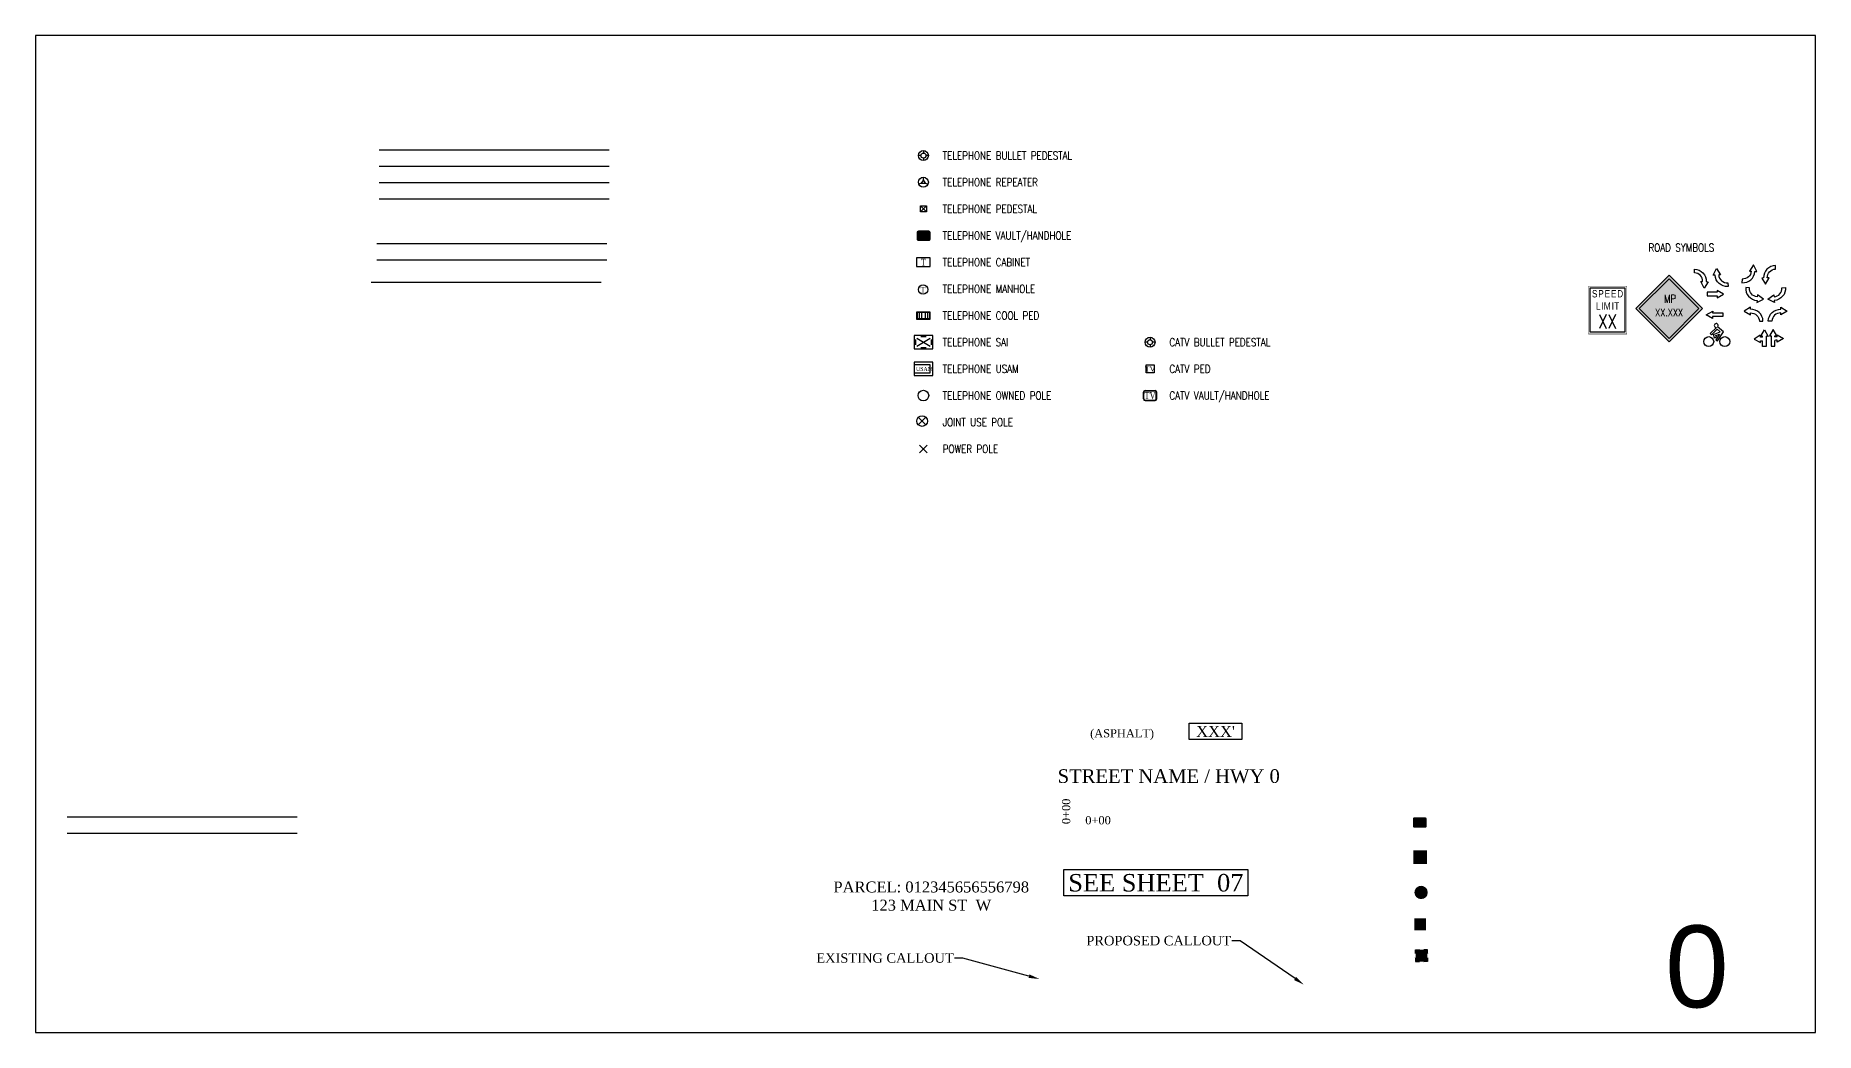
# Model space of a CAD drawing. Header units: feet. Extents: x 2808417 to 2820762, y 948624 to 970780.
# Drawn here: x 2809668 to 2810320, y 951272 to 951638 of the extents above; entities that cross this region are included whole.
import ezdxf
from ezdxf import colors
from ezdxf.entities.mleader import LeaderData, LeaderLine
from ezdxf.enums import TextEntityAlignment as Align
from ezdxf.lldxf.tags import DXFTag
from ezdxf.math import Vec2, Vec3

# ---------------------------------------------------------------- set-up
doc = ezdxf.new("R2010")
doc.units = ezdxf.units.FT
doc.header["$LTSCALE"] = 0.015
doc.header["$MEASUREMENT"] = 0
doc.set_wipeout_variables(frame=1)
for name, color, linetype in [('ADDRESS', 7, 'Continuous'), ('BOC', 7, 'BOC'), ('BORDER', 7, 'Continuous'), ('CATV STRUCT-EX', 30, 'CATV'), ('CENTER_LINE', 7, 'CL'), ('DETAIL', 7, 'Continuous'), ('DIMENSION-PROP', 7, 'Continuous'), ('EASEMENT', 7, 'EASEMENT'), ('ELEC STRUCT-EX', 1, 'Continuous'), ('EOP', 7, 'EOP'), ('F1', 112, 'F1'), ('FOOTAGE', 7, 'Continuous'), ('NOTES', 7, 'Continuous'), ('PUE', 7, 'PUE'), ('RUNNING LINE (AERIAL)', 10, 'Continuous'), ('RW', 174, 'RW'), ('STATIONING', 7, 'Continuous'), ('STREET NAME', 7, 'Continuous'), ('TAIL', 1, 'MST'), ('TEL LINE', 30, 'TEL'), ('TELEPHONE STRUCT-EX', 30, 'Continuous'), ('TELEPHONE STRUCT-PROP', 6, 'Continuous'), ('TRAFFIC LANE', 254, 'LANE')]:
    doc.layers.add(name, color=color, linetype=linetype)
doc.layers.add('RUNNING LINE (UNDERGROUND)', color=10, linetype='Continuous', lineweight=40)
doc.layers.add('WORK BOUNDARY', color=110, linetype='Continuous', lineweight=40)
doc.styles.add('Dimensions 100', font='arial.ttf')
doc.styles.add('Line', font='txt.shx', dxfattribs={"height": 3})
doc.styles.add('RS332', font='romans.shx', dxfattribs={"width": 0.8})
doc.styles.add('SIMPLEX', font='times.ttf', dxfattribs={"width": 0.8})
doc.styles.get("Standard").update_dxf_attribs({"font": 'times.ttf'})
doc.styles.add('Utilities', font='arial.ttf', dxfattribs={"height": 2.5})
tags = doc.linetypes.add('BOC', pattern='A,100,-5,["BOC",Line,S=1,R=0,X=0,Y=-1.5],-12', length=117).pattern_tags.tags
tags[6] = DXFTag(74, 10)
tags = doc.linetypes.add('CATV', pattern='A,20,-5,["CATV",Line,S=1,R=0,X=-2,Y=-1.5],-12', length=37).pattern_tags.tags
tags[6] = DXFTag(74, 10)
tags = doc.linetypes.add('CL', pattern='A,10,-8,8,-8,35,-8,8,-8,20,-5,["C/L",Line,S=1,R=0,X=0,Y=-1.5],-12,10', length=140).pattern_tags.tags
tags[22] = DXFTag(74, 10)
tags = doc.linetypes.add('EASEMENT', pattern='A,20,-4,4,-4,4,-4,4,-5,["ESMT",Line,S=1,R=0,X=-2,Y=-1.5],-12,4,-4', length=69).pattern_tags.tags
tags[18] = DXFTag(74, 10)
tags = doc.linetypes.add('EOP', pattern='A,100,-5,["EOP",Line,S=1,R=0,X=0,Y=-1.5],-12', length=117).pattern_tags.tags
tags[6] = DXFTag(74, 10)
tags = doc.linetypes.add('F1', pattern='A,15,-5,["F1",Line,S=1.5,R=0,X=0,Y=-1.5],-12', length=32).pattern_tags.tags
tags[6] = DXFTag(74, 10)
tags = doc.linetypes.add('LANE', pattern='A,10,-8,8,-8,8,-8,20,-5,["LANE",Line,S=1,R=0,X=0,Y=-1.5],-18,10', length=103).pattern_tags.tags
tags[18] = DXFTag(74, 10)
tags = doc.linetypes.add('MST', pattern='A,5,-5,5,-5,["TAIL",Line,S=1.5,R=0,X=0,Y=-1.5],-20', length=40).pattern_tags.tags
tags[10] = DXFTag(74, 10)
tags = doc.linetypes.add('PUE', pattern='A,20,-4,4,-4,4,-4,4,-5,["PUE",Line,S=1,R=0,X=0,Y=-1.5],-12,4,-4', length=69).pattern_tags.tags
tags[18] = DXFTag(74, 10)
tags = doc.linetypes.add('RW', pattern='A,10,-8,8,-8,8,-8,20,-5,["R/W",Line,S=1,R=0,X=0,Y=-1.5],-12,10', length=97).pattern_tags.tags
tags[18] = DXFTag(74, 10)
tags = doc.linetypes.add('TEL', pattern='A,20,-5,["T",Line,S=1,R=0,X=0,Y=-1.5],-12', length=37).pattern_tags.tags
tags[6] = DXFTag(74, 10)

# ---------------------------------------------------------------- blocks, each defined once
blk = doc.blocks.new("4'x4' BORE PIT")
at = {"color": 6}
blk.add_wipeout([(-2, 2), (2, 2), (2, -2), (-2, -2)], dxfattribs=at)
at = {"ltscale": 40, "true_color": 0xffffff}
h = blk.add_hatch(color=7, dxfattribs=at)
h.dxf.hatch_style = 1
h.paths.add_polyline_path([(-2, -2), (2, -2), (2, 2), (-2, 2)])
at = {"layer": 'RUNNING LINE (UNDERGROUND)', "color": 6, "lineweight": 0, "const_width": 0.3, "flags": 128}
blk.add_lwpolyline([(-2, 2), (2, 2), (2, -2), (-2, -2)], close=True, dxfattribs=at)
blk = doc.blocks.new('NEW HH')
at = {"ltscale": 40, "true_color": 0xffffff}
h = blk.add_hatch(color=7, dxfattribs=at)
h.dxf.hatch_style = 1
h.paths.add_polyline_path([(-0.061, -0.031, 0.414214), (-0.046, -0.046), (0.046, -0.046, 0.414214), (0.061, -0.031), (0.061, 0.031, 0.414214), (0.046, 0.046), (-0.046, 0.046, 0.414214), (-0.061, 0.031)])
at = {"layer": 'RUNNING LINE (UNDERGROUND)', "color": 6, "lineweight": 0, "const_width": 0.005, "flags": 128}
blk.add_lwpolyline([(-0.061, 0.031), (-0.061, -0.031, 0.414214), (-0.046, -0.046), (0.046, -0.046, 0.414214), (0.061, -0.031), (0.061, 0.031, 0.414214), (0.046, 0.046), (-0.046, 0.046, 0.414214)], format="xyb", close=True, dxfattribs=at)
at = {"layer": 'TELEPHONE STRUCT-PROP', "color": 18, "true_color": 0x000000, "style": 'Utilities'}
blk.add_text('HH', height=0.05, dxfattribs=at).set_placement((0, 0), align=Align.MIDDLE_CENTER)
blk = doc.blocks.new('Turn Arrow 1')
at = {"layer": 'TRAFFIC LANE'}
blk.add_lwpolyline([(6.03, 6.95, -0.414017), (1.59, 3.08), (1.47, 1.3, 0.414017), (7.82, 6.82), (8.73, 6.76), (7.14, 10.02), (5.12, 7.01)], format="xyb", close=True, dxfattribs=at).dxf.unprotected_set("ltscale", 0)
blk = doc.blocks.new('Turn Arrow 2')
at = {"layer": 'TRAFFIC LANE'}
blk.add_lwpolyline([(2.39, 4, -0.414017), (6.43, 8.28), (6.38, 10.07, 0.414017), (0.6, 3.95), (-0.32, 3.92), (1.58, 0.84), (3.3, 4.03)], format="xyb", close=True, dxfattribs=at).dxf.unprotected_set("ltscale", 0)
blk = doc.blocks.new('Turn Arrow Hybrid 1')
at = {"layer": 'TRAFFIC LANE', "ltscale": 10}
blk.add_lwpolyline([(26429.56, 28334.88), (26429.56, 28335.33), (26430.46, 28335.33), (26428.67, 28338.45), (26426.85, 28335.31), (26427.77, 28335.32), (26427.8, 28330.31), (26429.59, 28330.32), (26429.57, 28333.06)], dxfattribs=at)
blk.add_lwpolyline([(26429.56, 28334.88, -0.046171), (26430.66, 28334.95), (26430.69, 28335.86), (26433.77, 28333.96), (26430.58, 28332.24), (26430.61, 28333.16, 0.062647), (26429.57, 28333.06, 0.062647)], format="xyb", dxfattribs=at)
blk = doc.blocks.new('Turn Arrow Hybrid 2')
at = {"layer": 'TRAFFIC LANE', "ltscale": 10}
blk.add_lwpolyline([(26423.55, 28334.64, 0.046171), (26422.46, 28334.71), (26422.43, 28335.62), (26419.35, 28333.72), (26422.54, 28332), (26422.51, 28332.92, -0.062647), (26423.54, 28332.82, -0.062647)], format="xyb", dxfattribs=at)
blk.add_lwpolyline([(26423.55, 28334.64), (26423.56, 28335.09), (26422.66, 28335.09), (26424.44, 28338.21), (26426.26, 28335.07), (26425.35, 28335.08), (26425.32, 28330.07), (26423.53, 28330.08), (26423.54, 28332.82)], dxfattribs=at)
blk = doc.blocks.new('TELEPHONE BULLET PEDESTAL')
at = {"layer": 'TELEPHONE STRUCT-EX'}
for p, q in [((-0.9375, 0), (-1.875, 0)), ((-0.9375, 0), (-1.875, 0)), ((0, 1.875), (0, 0.9375)), ((0, 1.875), (0, 0.9375)), ((1.875, 0), (0.9375, 0)), ((1.875, 0), (0.9375, 0)), ((0, -0.9375), (0, -1.875)), ((0, -0.9375), (0, -1.875))]:
    blk.add_line(p, q, dxfattribs=at)
for radius in [1.875, 1.875, 0.9375, 0.9375]:
    blk.add_circle((0, 0), radius, dxfattribs=at)
blk = doc.blocks.new('TELEPHONE REPEATER')
at = {"layer": 'TELEPHONE STRUCT-EX'}
for p, q in [((0, 0.94), (-0.86, -0.37)), ((0, 0.94), (0, 1.88)), ((0.86, -0.37), (0, 0.94)), ((-0.86, -0.37), (-1.73, -0.73)), ((-0.86, -0.37), (0.86, -0.37)), ((0.86, -0.37), (1.73, -0.73))]:
    blk.add_line(p, q, dxfattribs=at)
blk.add_circle((0, 0), 1.88, dxfattribs=at)
blk = doc.blocks.new('TELPED')
at = {"linetype": 'Continuous', "flags": 128}
blk.add_lwpolyline([(0.28, 0.28), (0.28, -0.28), (-0.28, -0.28), (-0.28, 0.28)], close=True, dxfattribs=at)
blk = doc.blocks.new('TELEPHONE PEDESTAL')
at = {"layer": 'TELEPHONE STRUCT-EX'}
for p, q in [((-1.12, 1.12), (1.12, -1.12)), ((1.12, 1.12), (-1.12, -1.12))]:
    blk.add_line(p, q, dxfattribs=at)
at = {"layer": 'TELEPHONE STRUCT-EX', "xscale": 4, "yscale": 4, "zscale": 4}
blk.add_blockref('TELPED', (0, 0), dxfattribs=at)
blk = doc.blocks.new('TELEPHONE MANHOLE')
at = {"layer": 'TELEPHONE STRUCT-EX'}
blk.add_circle((0, 0), 1.76, dxfattribs=at)
at = {"layer": 'TELEPHONE STRUCT-EX', "style": 'SIMPLEX'}
blk.add_text('T', height=2, dxfattribs=at).set_placement((0, 0.01), align=Align.MIDDLE_CENTER)
blk = doc.blocks.new('SAI')
at = {"layer": 'TELEPHONE STRUCT-EX'}
for p, q in [((3.5, 2.5), (-3.5, 2.5)), ((-3.5, 2.5), (-3.5, -2.5)), ((-3, 1), (-3, -1)), ((-2.5, 1.5), (2.5, -1.5)), ((-2.5, -1.5), (2.5, 1.5)), ((1, 2), (-1, 2)), ((3, -1), (3, 1)), ((3.5, -2.5), (3.5, 2.5)), ((-3.5, -2.5), (3.5, -2.5)), ((-1, -2), (1, -2))]:
    blk.add_line(p, q, dxfattribs=at)
blk = doc.blocks.new('TELEPHONE CABINET')
at = {"layer": 'TELEPHONE STRUCT-EX', "linetype": 'Continuous'}
blk.add_lwpolyline([(-2.6, -1.6), (2.6, -1.6), (2.6, 1.6), (-2.6, 1.6)], close=True, dxfattribs=at)
at = {"layer": 'TELEPHONE STRUCT-EX', "style": 'SIMPLEX', "width": 0.8}
blk.add_text('T', height=2.6, dxfattribs=at).set_placement((0, 0), align=Align.MIDDLE_CENTER)
blk = doc.blocks.new('TELEPHONE COOL PED')
at = {"layer": 'TELEPHONE STRUCT-EX'}
for p, q in [((-1.55, 1.23), (-1.55, -1.23)), ((-0.73, 1.23), (-0.73, -1.23)), ((0.73, 1.23), (0.73, -1.23)), ((1.55, 1.23), (1.55, -1.23))]:
    blk.add_line(p, q, dxfattribs=at)
at = {"layer": 'TELEPHONE STRUCT-EX', "flags": 128}
for points in [[(2.46, 1.43), (2.46, -1.43), (-2.46, -1.43), (-2.46, 1.43)], [(2.26, 1.23), (2.26, -1.23), (-2.26, -1.23), (-2.26, 1.23)]]:
    blk.add_lwpolyline(points, close=True, dxfattribs=at)
blk = doc.blocks.new('TELEPHONE USAM')
at = {"layer": 'TELEPHONE STRUCT-EX'}
for p, q in [((-3.5, 2.5), (-3.5, -2.5)), ((3.5, 2.5), (-3.5, 2.5)), ((2.5, 1.5), (-3.5, 1.5)), ((2.5, -1.5), (2.5, 1.5)), ((3.5, -2.5), (3.5, 2.5)), ((-3.5, -1.5), (2.5, -1.5)), ((-3.5, -2.5), (3.5, -2.5))]:
    blk.add_line(p, q, dxfattribs=at)
at = {"layer": 'TELEPHONE STRUCT-EX', "style": 'SIMPLEX', "width": 0.8}
blk.add_text('USAM', height=1.5, dxfattribs=at).set_placement((-2.77, -0.76))
blk = doc.blocks.new('TELEPHONE OWNED POLE')
at = {"layer": 'TELEPHONE STRUCT-EX'}
blk.add_circle((0, 0), 2, dxfattribs=at)
blk = doc.blocks.new('CATV PED')
at = {"layer": 'CATV STRUCT-EX', "flags": 128}
blk.add_lwpolyline([(1.5, -1.5), (-1.5, -1.5), (-1.5, 1.5), (1.5, 1.5)], close=True, dxfattribs=at)
at = {"layer": 'CATV STRUCT-EX', "style": 'SIMPLEX', "width": 0.8}
blk.add_text('TV', height=2, dxfattribs=at).set_placement((0, 0), align=Align.MIDDLE_CENTER)
blk = doc.blocks.new('CATV VAULT - HH')
at = {"layer": 'CATV STRUCT-EX'}
for p, q in [((-2.5, -1.25), (-2.5, 1.25)), ((-2.35, -1.25), (-2.35, 1.25)), ((-1.88, 1.88), (1.88, 1.88)), ((-1.88, 1.72), (1.88, 1.72)), ((2.35, -1.25), (2.35, 1.25)), ((2.5, -1.25), (2.5, 1.25)), ((-1.88, -1.72), (1.88, -1.72)), ((-1.88, -1.88), (1.88, -1.88))]:
    blk.add_line(p, q, dxfattribs=at)
for centre, radius, start, end in [((-1.88, 1.25), 0.625, 90, 180), ((-1.88, 1.25), 0.475, 90, 180), ((1.88, 1.25), 0.625, 0, 90), ((1.88, 1.25), 0.475, 0, 90), ((-1.88, -1.25), 0.625, 180, 270), ((-1.88, -1.25), 0.475, 180, 270), ((1.88, -1.25), 0.625, 270, 0), ((1.88, -1.25), 0.475, 270, 0)]:
    blk.add_arc(centre, radius, start, end, dxfattribs=at)
at = {"layer": 'CATV STRUCT-EX', "style": 'SIMPLEX', "width": 0.8}
blk.add_text('TV', height=2.6, dxfattribs=at).set_placement((0, 0), align=Align.MIDDLE_CENTER)
blk = doc.blocks.new('CATV BULLET PEDESTAL')
at = {"layer": 'CATV STRUCT-EX'}
for p, q in [((-0.9375, 0), (-1.875, 0)), ((-0.9375, 0), (-1.875, 0)), ((0, 1.875), (0, 0.9375)), ((0, 1.875), (0, 0.9375)), ((1.875, 0), (0.9375, 0)), ((1.875, 0), (0.9375, 0)), ((0, -0.9375), (0, -1.875)), ((0, -0.9375), (0, -1.875))]:
    blk.add_line(p, q, dxfattribs=at)
for radius in [1.875, 1.875, 0.9375, 0.9375]:
    blk.add_circle((0, 0), radius, dxfattribs=at)
blk = doc.blocks.new('Power Pole')
at = {"layer": 'ELEC STRUCT-EX'}
for p, q in [((1.38, 1.38), (-1.38, -1.38)), ((-1.38, 1.38), (1.38, -1.38))]:
    blk.add_line(p, q, dxfattribs=at)
blk = doc.blocks.new('EX HH')
at = {"ltscale": 40, "true_color": 0xffffff}
h = blk.add_hatch(color=7, dxfattribs=at)
h.dxf.hatch_style = 1
h.paths.add_polyline_path([(-0.061, -0.031, 0.414214), (-0.046, -0.046), (0.046, -0.046, 0.414214), (0.061, -0.031), (0.061, 0.031, 0.414214), (0.046, 0.046), (-0.046, 0.046, 0.414214), (-0.061, 0.031)])
at = {"color": 30, "const_width": 0.005, "flags": 128}
blk.add_lwpolyline([(-0.061, 0.031), (-0.061, -0.031, 0.414214), (-0.046, -0.046), (0.046, -0.046, 0.414214), (0.061, -0.031), (0.061, 0.031, 0.414214), (0.046, 0.046), (-0.046, 0.046, 0.414214)], format="xyb", close=True, dxfattribs=at)
at = {"layer": 'RUNNING LINE (UNDERGROUND)', "color": 7, "lineweight": -3, "flags": 128}
blk.add_lwpolyline([(-0.054, 0.031), (-0.054, -0.031, 0.414214), (-0.046, -0.038), (0.046, -0.038, 0.414214), (0.054, -0.031), (0.054, 0.031, 0.414214), (0.046, 0.038), (-0.046, 0.038, 0.414214)], format="xyb", close=True, dxfattribs=at)
at = {"layer": 'TELEPHONE STRUCT-PROP', "color": 30, "style": 'Utilities'}
blk.add_text('HH', height=0.05, dxfattribs=at).set_placement((0, 0), align=Align.MIDDLE_CENTER)
blk = doc.blocks.new('*U60')
at = {"ltscale": 40, "true_color": 0xffffff}
h = blk.add_hatch(color=7, dxfattribs=at)
h.dxf.hatch_style = 1
h.paths.add_polyline_path([(0, -13.51), (13.51, 0), (0, 13.51), (-13.51, 0)])
at = {"color": 18, "lineweight": 25, "ltscale": 40, "true_color": 0x000000}
for points in [[(-13.51, 0), (0, 13.51), (13.51, 0), (0, -13.51)], [(-12.09, 0), (0, 12.09), (12.09, 0), (0, -12.09)]]:
    blk.add_lwpolyline(points, close=True, dxfattribs=at)
at = {"layer": 'NOTES', "color": 18, "lineweight": 25, "ltscale": 10, "true_color": 0x000000, "insert": (-3.42, 5.6), "char_height": 3.2, "attachment_point": 1, "style": 'RS332'}
blk.add_mtext_dynamic_manual_height_columns('\\pxqc;MP', width=7.621, gutter_width=24, heights=[0], dxfattribs=at)
at = {"layer": 'NOTES', "color": 18, "lineweight": 25, "ltscale": 3, "true_color": 0x000000, "style": 'RS332', "width": 0.8}
blk.add_attdef('X.XXX', text='', height=3, dxfattribs=at).set_placement((0.02, -3.11), align=Align.CENTER)
blk = doc.blocks.new('SPEED LIMIT')
at = {"color": 7}
blk.add_wipeout([(-11.7, 14.6), (11.7, 14.6), (11.7, -14.6), (-11.7, -14.6)], dxfattribs=at)
at = {"layer": 'NOTES', "color": 7, "ltscale": 10, "const_width": 0.3}
blk.add_lwpolyline([(-11.7, 14.6), (11.7, 14.6), (11.7, -14.6), (-11.7, -14.6)], close=True, dxfattribs=at)
at = {"layer": 'NOTES', "color": 7, "ltscale": 10}
blk.add_lwpolyline([(-10.6, 13.5), (10.6, 13.5), (10.6, -13.5), (-10.6, -13.5)], close=True, dxfattribs=at)
at = {"layer": 'NOTES', "color": 7, "ltscale": 10, "insert": (-6.5, 12.2), "char_height": 4.5, "attachment_point": 1, "style": 'RS332'}
blk.add_mtext_dynamic_manual_height_columns('\\pxqc;{\\fArial|b0|i0|c0|p34;\\T1.15;SPEED LIMIT}', width=13.46, gutter_width=30, heights=[0], dxfattribs=at)
at = {"layer": 'NOTES', "color": 7, "lineweight": 30, "ltscale": 3, "style": 'RS332', "width": 0.8}
blk.add_attdef('X', text='', height=8.5, dxfattribs=at).set_placement((-0.1, -11.3), align=Align.CENTER)
blk = doc.blocks.new('Traffic Arrow')
at = {"layer": 'TRAFFIC LANE'}
blk.add_lwpolyline([(9.01, 0.9), (4, 0.88), (4, 1.78), (0.89, -0.01), (4.02, -1.83), (4.01, -0.91), (9.02, -0.89)], close=True, dxfattribs=at).dxf.unprotected_set("ltscale", 0)
blk = doc.blocks.new('bike')
at = {"layer": 'TRAFFIC LANE', "flags": 128}
for points in [[(-0.3, 1.82), (-1.81, 0.33)], [(-1.81, 0.33), (-1.48, -0.01)], [(0.63, 0.76), (-0.1, 1.36), (-1.48, -0.01)], [(-0.76, -0.74), (-1.04, 0.08), (0.63, 0.76)], [(0.46, 0.19), (-0.48, -1.2), (-0.09, -1.46), (1.39, 0.74), (-0.06, 1.94)], [(-0.32, -0.59), (-0.46, -0.19), (0.46, 0.19)], [(-0.76, -0.74), (-0.32, -0.59)]]:
    blk.add_lwpolyline(points, dxfattribs=at).dxf.unprotected_set("ltscale", 0)
at = {"layer": 'TRAFFIC LANE'}
for centre in [(-2.19, -1.65), (1.72, -1.65)]:
    blk.add_circle(centre, 1.22, dxfattribs=at).dxf.unprotected_set("ltscale", 0)
blk.add_arc((-0.37, 2.28), 0.466, 312.5021, 278.9197, dxfattribs=at).dxf.unprotected_set("ltscale", 0)
blk = doc.blocks.new('JOINT USE POLE')
at = {"layer": 'TELEPHONE STRUCT-EX', "color": 0}
for p, q in [((1.41, 1.41), (-1.41, -1.41)), ((-1.41, 1.41), (1.41, -1.41))]:
    blk.add_line(p, q, dxfattribs=at)
blk.add_circle((0, 0), 2, dxfattribs=at)
blk = doc.blocks.new('Proposed FlowerPot')
at = {"lineweight": 5, "ltscale": 100, "true_color": 0xffffff}
h = blk.add_hatch(color=7, dxfattribs=at)
h.dxf.hatch_style = 1
h.paths.add_polyline_path([(0, 0.06, 0.414214), (-0.06, 0, 0.414214), (0, -0.06, 0.414214), (0.06, 0, 0.414214)])
at = {"lineweight": 5, "ltscale": 100}
blk.add_circle((0, 0), 0.0604, dxfattribs=at)
at = {"layer": 'RUNNING LINE (UNDERGROUND)', "color": 6, "lineweight": 5, "const_width": 0.00907, "flags": 128}
blk.add_lwpolyline([(-0.06, 0, -0.414214), (0, 0.06, -0.414214), (0.06, 0, -0.414214), (0, -0.06, -0.414214), (-0.06, 0)], format="xyb", dxfattribs=at)
at = {"color": 18, "linetype": 'ByBlock', "lineweight": 5, "ltscale": 100, "true_color": 0x000000, "style": 'Dimensions 100'}
blk.add_text('F', height=0.0744, dxfattribs=at).set_placement((-0.029, -0.037))
blk = doc.blocks.new('PFP')
at = {"color": 6}
blk.add_wipeout([(-0.121, 0.121), (0.121, 0.121), (0.121, -0.121), (-0.121, -0.121)], dxfattribs=at)
at = {"ltscale": 40, "true_color": 0xffffff}
h = blk.add_hatch(color=7, dxfattribs=at)
h.dxf.hatch_style = 1
h.paths.add_polyline_path([(-0.121, -0.121), (0.121, -0.121), (0.121, 0.121), (-0.121, 0.121)])
at = {"layer": 'RUNNING LINE (UNDERGROUND)', "color": 6, "lineweight": 0, "const_width": 0.0181, "flags": 128}
blk.add_lwpolyline([(-0.121, 0.121), (0.121, 0.121), (0.121, -0.121), (-0.121, -0.121)], close=True, dxfattribs=at)
at = {"layer": 'RUNNING LINE (UNDERGROUND)', "color": 18, "lineweight": 0, "true_color": 0x000000, "const_width": 0.0181, "flags": 128}
for points in [[(-0.084, -0.084), (0.084, 0.084)], [(-0.084, 0.084), (0.084, -0.084)]]:
    blk.add_lwpolyline(points, dxfattribs=at)
blk = doc.blocks.new('*U65')
at = {"ltscale": 40}
h = blk.add_hatch(color=6, dxfattribs=at)
h.dxf.hatch_style = 1
h.paths.add_polyline_path([(0.121, -0.044), (0.121, 0.044, 0.307805), (0.044, 0.12), (-0.044, 0.12, 0.307805), (-0.121, 0.044), (-0.121, -0.044, 0.307805), (-0.044, -0.12), (0.044, -0.12, 0.307805)])
at = {"ltscale": 100, "true_color": 0x000000}
h = blk.add_hatch(color=18, dxfattribs=at)
h.dxf.hatch_style = 1
h.paths.add_polyline_path([(0.121, -0.12), (0.121, -0.044, -0.307805), (0.044, -0.12)])
h.paths.add_polyline_path([(-0.121, -0.044), (-0.121, -0.12), (-0.044, -0.12, -0.307805)])
h.paths.add_polyline_path([(-0.121, 0.12), (-0.121, 0.044, -0.307805), (-0.044, 0.12)])
h.paths.add_polyline_path([(0.121, 0.044), (0.121, 0.12), (0.044, 0.12, -0.307805)])
at = {"color": 18, "ltscale": 100, "true_color": 0x000000, "flags": 128}
for points in [[(-0.121, 0.12), (-0.044, 0.12, 0.307805), (-0.121, 0.044), (-0.121, 0.12)], [(0.121, 0.12), (0.044, 0.12, -0.307805), (0.121, 0.044), (0.121, 0.12)], [(-0.121, -0.12), (-0.044, -0.12, -0.307805), (-0.121, -0.044), (-0.121, -0.12)], [(0.121, -0.12), (0.044, -0.12, 0.307805), (0.121, -0.044), (0.121, -0.12)]]:
    blk.add_lwpolyline(points, format="xyb", dxfattribs=at)
at = {"color": 7, "lineweight": 50, "ltscale": 100, "true_color": 0xffffff, "flags": 128}
for points in [[(-0.039, 0), (0.039, 0)], [(0, -0.039), (0, 0.039)]]:
    blk.add_lwpolyline(points, dxfattribs=at)

msp = doc.modelspace()

# ---------------------------------------------------------------- linework, layer by layer
at = {"layer": 'BOC', "ltscale": 40, "flags": 128}
msp.add_lwpolyline([(2809793.63, 951583.66), (2809877.9, 951583.66)], dxfattribs=at)
at = {"layer": 'CENTER_LINE', "ltscale": 40, "flags": 128}
msp.add_lwpolyline([(2809793.63, 951595.66), (2809877.9, 951595.66)], dxfattribs=at)
at = {"layer": 'EASEMENT', "ltscale": 40, "flags": 128}
msp.add_lwpolyline([(2809792.81, 951555.3), (2809877.08, 951555.3)], dxfattribs=at)
at = {"layer": 'EOP', "ltscale": 40, "flags": 128}
msp.add_lwpolyline([(2809793.63, 951589.66), (2809877.9, 951589.66)], dxfattribs=at)
at = {"layer": 'F1', "ltscale": 40, "flags": 128}
msp.add_lwpolyline([(2809679.36, 951345.28), (2809763.64, 951345.28)], dxfattribs=at)
at = {"layer": 'PUE', "ltscale": 40, "flags": 128}
msp.add_lwpolyline([(2809792.81, 951561.3), (2809877.08, 951561.3)], dxfattribs=at)
at = {"layer": 'RW', "ltscale": 40, "flags": 128}
msp.add_lwpolyline([(2809793.63, 951577.66), (2809877.9, 951577.66)], dxfattribs=at)
at = {"layer": 'TAIL', "ltscale": 40, "flags": 128}
msp.add_lwpolyline([(2809679.36, 951351.28), (2809763.64, 951351.28)], dxfattribs=at)
at = {"layer": 'TEL LINE', "ltscale": 40, "flags": 128}
msp.add_lwpolyline([(2809790.75, 951547.15), (2809875.03, 951547.15)], dxfattribs=at)

# ---------------------------------------------------------------- block references
at = {"xscale": 0.9036914640000002, "yscale": 0.9036914640000002, "zscale": 0.9036914640000002}
msp.add_blockref('*U60', (2810266.19, 951537.49), dxfattribs=at).add_auto_attribs({'X.XXX': 'XX.XXX'})
for name, p, xscale, yscale, zscale in [('Turn Arrow 2', (2810280.28, 951544.4), -0.7500000000000001, 0.7500000000000001, 0.7500000000000001), ('Turn Arrow 1', (2810288.88, 951544.64), -0.7500000000000001, 0.7500000000000001, 0.7500000000000001), ('Turn Arrow 1', (2810291.77, 951546.01), 0.7500000000000001, 0.7500000000000001, 0.7500000000000001), ('Turn Arrow 2', (2810300.38, 951545.76), 0.7500000000000001, 0.7500000000000001, 0.7500000000000001), ('Turn Arrow Hybrid 2', (2790482.79, 930276.03), 0.7500000000000001, 0.7500000000000001, 0.7500000000000001), ('Turn Arrow Hybrid 1', (2790482.79, 930276.03), 0.7500000000000001, 0.7500000000000001, 0.7500000000000001), ('NEW HH', (2810174.87, 951349.22), 40, 40, 40), ('Proposed FlowerPot', (2810175.33, 951323.61), 37.20833653414967, 37.20833653414967, 37.20833653414967), ('*U65', (2810175.5, 951300.45), 18, 18, 18)]:
    msp.add_blockref(name, p, dxfattribs=dict(xscale=xscale, yscale=yscale, zscale=zscale))
at = {"yscale": 0.7500000000000001, "zscale": 0.7500000000000001}
for name, p, xscale, rotation in [('Turn Arrow 1', (2810293.28, 951546.33), 0.7500000000000001, 270), ('Turn Arrow 1', (2810309.85, 951546.33), -0.7500000000000001, 90), ('Turn Arrow 2', (2810293.04, 951537.72), 0.7500000000000001, 270), ('Turn Arrow 2', (2810310.09, 951537.72), -0.7500000000000001, 90)]:
    msp.add_blockref(name, p, dxfattribs=dict(at, xscale=xscale, rotation=rotation))
msp.add_blockref('Power Pole', (2809993.01, 951486.09))
at = {"layer": 'CATV STRUCT-EX', "xscale": 0.9768868823137693, "yscale": 0.9768868823137693, "zscale": 0.9768868823137693}
for name, p in [('CATV BULLET PEDESTAL', (2810076.04, 951525.16)), ('CATV PED', (2810076.04, 951515.4)), ('CATV VAULT - HH', (2810076.04, 951505.63))]:
    msp.add_blockref(name, p, dxfattribs=at)
at = {"layer": 'DETAIL', "yscale": 0.75, "zscale": 0.75, "rotation": 180}
for p, xscale in [((2810286.85, 951542.8), 0.75), ((2810279.14, 951535.23), -0.75)]:
    msp.add_blockref('Traffic Arrow', p, dxfattribs=dict(at, xscale=xscale))
at = {"layer": 'DIMENSION-PROP', "xscale": 0.9768868823137693, "yscale": 0.9768868823137693, "zscale": 0.9768868823137693}
for name, p in [('TELEPHONE OWNED POLE', (2809993.01, 951505.63)), ('JOINT USE POLE', (2809992.54, 951496.29))]:
    msp.add_blockref(name, p, dxfattribs=at)
at = {"layer": 'TELEPHONE STRUCT-EX'}
for name, p, xscale, yscale, zscale in [('TELEPHONE BULLET PEDESTAL', (2809993.01, 951593.55), 0.9768868823137693, 0.9768868823137693, 0.9768868823137693), ('TELEPHONE REPEATER', (2809993.01, 951583.78), 0.9768868823137693, 0.9768868823137693, 0.9768868823137693), ('TELEPHONE PEDESTAL', (2809993.01, 951574.01), 0.9768868823137693, 0.9768868823137693, 0.9768868823137693), ('EX HH', (2809993.11, 951564.17), 40, 40, 40), ('TELEPHONE CABINET', (2809993.01, 951554.47), 0.9768868823137693, 0.9768868823137693, 0.9768868823137693), ('TELEPHONE MANHOLE', (2809992.89, 951544.45), 0.9768868823137693, 0.9768868823137693, 0.9768868823137693), ('TELEPHONE COOL PED', (2809993.01, 951534.93), 0.9768868823137693, 0.9768868823137693, 0.9768868823137693), ('SAI', (2809993.01, 951525.16), 0.9768868823137693, 0.9768868823137693, 0.9768868823137693), ('TELEPHONE USAM', (2809993.01, 951515.4), 0.9768868823137693, 0.9768868823137693, 0.9768868823137693)]:
    msp.add_blockref(name, p, dxfattribs=dict(at, xscale=xscale, yscale=yscale, zscale=zscale))
at = {"layer": 'TRAFFIC LANE', "xscale": 1.504757717259673, "yscale": 1.504757717259673, "zscale": 1.504757717259673}
msp.add_blockref('bike', (2810284, 951527.87), dxfattribs=at)

# ---------------------------------------------------------------- texts
at = {"layer": 'BORDER', "style": 'RS332', "width": 0.8}
for s, height, p in [('TELEPHONE BULLET PEDESTAL', 2.9307, (2810000.1, 951593.55)), ('TELEPHONE REPEATER', 2.9307, (2810000.1, 951583.78)), ('TELEPHONE PEDESTAL', 2.9307, (2810000.1, 951574.01)), ('TELEPHONE VAULT/HANDHOLE', 2.9307, (2810000.1, 951564.24)), ('TELEPHONE CABINET', 2.9307, (2810000.1, 951554.47)), ('ROAD SYMBOLS', 2.9307, (2810258.62, 951559.83)), ('TELEPHONE MANHOLE', 2.9307, (2810000.1, 951544.7)), ('TELEPHONE COOL PED', 2.9307, (2810000.1, 951534.93)), ('TELEPHONE SAI', 2.9307, (2810000.1, 951525.16)), ('CATV BULLET PEDESTAL', 2.9307, (2810083.14, 951525.16)), ('TELEPHONE USAM', 2.9307, (2810000.1, 951515.4)), ('CATV PED', 2.931, (2810083.14, 951515.4)), ('TELEPHONE OWNED POLE', 2.9307, (2810000.1, 951505.63)), ('CATV VAULT/HANDHOLE', 2.9307, (2810083.14, 951505.63)), ('JOINT USE POLE', 2.9307, (2810000.1, 951495.86)), ('POWER POLE', 2.931, (2810000.1, 951486.09))]:
    msp.add_text(s, height=height, dxfattribs=at).set_placement(p, align=Align.MIDDLE_LEFT)
at = {"layer": 'WORK BOUNDARY', "ltscale": 3, "style": 'Utilities'}
msp.add_text('0', height=30, dxfattribs=at).set_placement((2810264.73, 951281.5))

# ---------------------------------------------------------------- next in the draw order: block references
at = {"layer": 'RUNNING LINE (AERIAL)', "xscale": 0.6, "yscale": 0.6, "zscale": 0.6}
msp.add_blockref('SPEED LIMIT', (2810243.67, 951536.97), dxfattribs=at).add_auto_attribs({'X': 'XX'})

# ---------------------------------------------------------------- next in the draw order: linework, layer by layer
at = {"layer": 'WORK BOUNDARY', "lineweight": -3}
msp.add_lwpolyline([(2809667.79, 951272.33), (2810319.79, 951272.33), (2810319.79, 951637.51), (2809667.79, 951637.51)], close=True, dxfattribs=at)

# ---------------------------------------------------------------- next in the draw order: block references
for name, p, xscale, yscale, zscale in [('PFP', (2810175.01, 951336.52), 19.58057085319607, 19.58057085319607, 19.58057085319607), ("4'x4' BORE PIT", (2810175.02, 951311.94), 1.008214499303968, 1.008214499303968, 1.008214499303968)]:
    msp.add_blockref(name, p, dxfattribs=dict(xscale=xscale, yscale=yscale, zscale=zscale))

# ---------------------------------------------------------------- next in the draw order: texts
at = {"layer": 'ADDRESS', "ltscale": 5, "insert": (2809995.89, 951327.61), "char_height": 4, "attachment_point": 2, "bg_fill": 3, "box_fill_scale": 1.5, "bg_fill_color": 256, "bg_fill_true_color": 13158600, "bg_fill_transparency": 0}
msp.add_mtext('\\pxqc;PARCEL: 012345656556798\\P123 MAIN ST  W', dxfattribs=at)
at = {"layer": 'DETAIL', "ltscale": 5, "insert": (2810065.8, 951383.42), "char_height": 3, "width": 17.8586, "attachment_point": 2, "bg_fill": 3, "box_fill_scale": 1.5, "bg_fill_color": 256, "bg_fill_true_color": 13158600, "bg_fill_transparency": 0}
msp.add_mtext('\\pxqc;(ASPHALT)', dxfattribs=at)
at = {"layer": 'DETAIL', "ltscale": 5, "insert": (2810078.18, 951330.36), "char_height": 6.4, "attachment_point": 2, "bg_fill": 19, "box_fill_scale": 1.25, "bg_fill_color": 256, "bg_fill_transparency": 0}
msp.add_mtext('SEE SHEET  07', dxfattribs=at)
at = {"layer": 'FOOTAGE', "ltscale": 40, "insert": (2810100.04, 951382.6), "char_height": 4, "width": 17.3446, "attachment_point": 5, "bg_fill": 19, "box_fill_scale": 1.25, "bg_fill_color": 256, "bg_fill_transparency": 0}
msp.add_mtext("\\pxqc;XXX'", dxfattribs=at)
at = {"layer": 'STATIONING', "ltscale": 5, "insert": (2810043.81, 951353.31), "char_height": 3, "width": 9.5157, "attachment_point": 2, "rotation": 90, "bg_fill": 3, "box_fill_scale": 1.5, "bg_fill_color": 256, "bg_fill_true_color": 13158600, "bg_fill_transparency": 0}
msp.add_mtext('\\pxqc;0+00', dxfattribs=at)

# ---------------------------------------------------------------- next in the draw order: leaders
at = {"layer": 'DETAIL', "ltscale": 5}
ml = msp.add_multileader_mtext('Standard', dxfattribs=at)
ml.set_content('PROPOSED CALLOUT', color=256)
ml.set_leader_properties()
ml.build(insert=Vec2(0, 0))
ml.multileader.update_dxf_attribs({"has_text_frame": 1, "text_left_attachment_type": 2, "text_right_attachment_type": 2, "dogleg_length": 3})
ctx = ml.context
ctx.base_point, ctx.char_height, ctx.landing_gap_size, ctx.plane_origin = Vec3(2810052.42, 951305.92), 3.5, 1, Vec3(2810156.73, 951322.74)
ctx.left_attachment, ctx.right_attachment, ctx.text_align_type = 2, 2, 1
notes = []
notes.append((ctx, [(0, (1, 1, 0), (2810109.04, 951305.92), (-1, 0), 3, [(0, [(2810132.47, 951289.79)], 0, [])])]))
ctx.mtext.insert, ctx.mtext.alignment, ctx.mtext.flow_direction = Vec3(2810079.23, 951307.71), 2, 5
ctx.mtext.has_bg_fill, ctx.mtext.bg_color, ctx.mtext.bg_scale_factor, ctx.mtext.bg_transparency, ctx.mtext.use_window_bg_color = 1, -1027028792, 1.5, 0, 1
ml = msp.add_multileader_mtext('Standard', dxfattribs=at)
ml.set_content('EXISTING CALLOUT', color=256)
ml.set_leader_properties()
ml.build(insert=Vec2(0, 0))
ml.multileader.update_dxf_attribs({"text_left_attachment_type": 2, "text_right_attachment_type": 2, "dogleg_length": 3})
ctx = ml.context
ctx.base_point, ctx.char_height, ctx.landing_gap_size, ctx.plane_origin = Vec3(2809953.46, 951299.55), 3.5, 1, Vec3(2810027.85, 951288.08)
ctx.left_attachment, ctx.right_attachment, ctx.text_align_type = 2, 2, 1
notes.append((ctx, [(0, (1, 1, 0), (2810007.46, 951299.55), (-1, 0), 3, [(0, [(2810035.56, 951291.89)], 0, [])])]))
ctx.mtext.insert, ctx.mtext.alignment, ctx.mtext.flow_direction = Vec3(2809978.96, 951301.35), 2, 5
ctx.mtext.has_bg_fill, ctx.mtext.bg_color, ctx.mtext.bg_scale_factor, ctx.mtext.bg_transparency, ctx.mtext.use_window_bg_color = 1, -1027028792, 1.5, 0, 1
for ctx, leaders in notes:
    for number, flags, end, landing, length, lines in leaders:
        leader = LeaderData()
        leader.index, (leader.has_last_leader_line, leader.has_dogleg_vector, leader.attachment_direction) = number, flags
        leader.last_leader_point, leader.dogleg_vector, leader.dogleg_length = Vec3(end), Vec3(landing), length
        for number, points, colour, breaks in lines:
            line = LeaderLine()
            line.index, line.vertices, line.color, line.breaks = number, Vec3.list(points), colors.encode_raw_color(colour), breaks
            leader.lines.append(line)
        ctx.leaders.append(leader)

# ---------------------------------------------------------------- next in the draw order: texts
at = {"layer": 'STATIONING', "ltscale": 5, "insert": (2810057, 951351.57), "char_height": 3, "width": 9.5157, "attachment_point": 2, "bg_fill": 3, "box_fill_scale": 1.5, "bg_fill_color": 256, "bg_fill_true_color": 13158600, "bg_fill_transparency": 0}
msp.add_mtext('\\pxqc;0+00', dxfattribs=at)

# ---------------------------------------------------------------- next in the draw order: leaders
at = {"layer": 'STREET NAME', "ltscale": 5}
ml = msp.add_multileader_mtext('Standard', dxfattribs=at)
ml.set_content('STREET NAME / HWY 0', color=256)
ml.set_leader_properties()
ml.build(insert=Vec2(0, 0))
ml.multileader.update_dxf_attribs({"leader_type": 0, "text_left_attachment_type": 2, "text_right_attachment_type": 2, "dogleg_length": 3})
ctx = ml.context
ctx.base_point, ctx.char_height, ctx.plane_origin = Vec3(2810041.48, 951366.11), 5, Vec3(2810145.71, 951354.63)
ctx.left_attachment, ctx.right_attachment, ctx.text_align_type = 2, 2, 1
notes = []
notes.append((ctx, [(0, (1, 1, 0), (2810127.32, 951366.11), (-1, 0), 3, [(0, [(2810153.42, 951358.45)], 0, [])])]))
ctx.mtext.insert, ctx.mtext.alignment, ctx.mtext.flow_direction = Vec3(2810082.9, 951368.73), 2, 5
ctx.mtext.has_bg_fill, ctx.mtext.bg_color, ctx.mtext.bg_scale_factor, ctx.mtext.bg_transparency, ctx.mtext.use_window_bg_color = 1, -1027028792, 1.5, 0, 1
for ctx, leaders in notes:
    for number, flags, end, landing, length, lines in leaders:
        leader = LeaderData()
        leader.index, (leader.has_last_leader_line, leader.has_dogleg_vector, leader.attachment_direction) = number, flags
        leader.last_leader_point, leader.dogleg_vector, leader.dogleg_length = Vec3(end), Vec3(landing), length
        for number, points, colour, breaks in lines:
            line = LeaderLine()
            line.index, line.vertices, line.color, line.breaks = number, Vec3.list(points), colors.encode_raw_color(colour), breaks
            leader.lines.append(line)
        ctx.leaders.append(leader)

doc.saveas('drawing.dxf')
